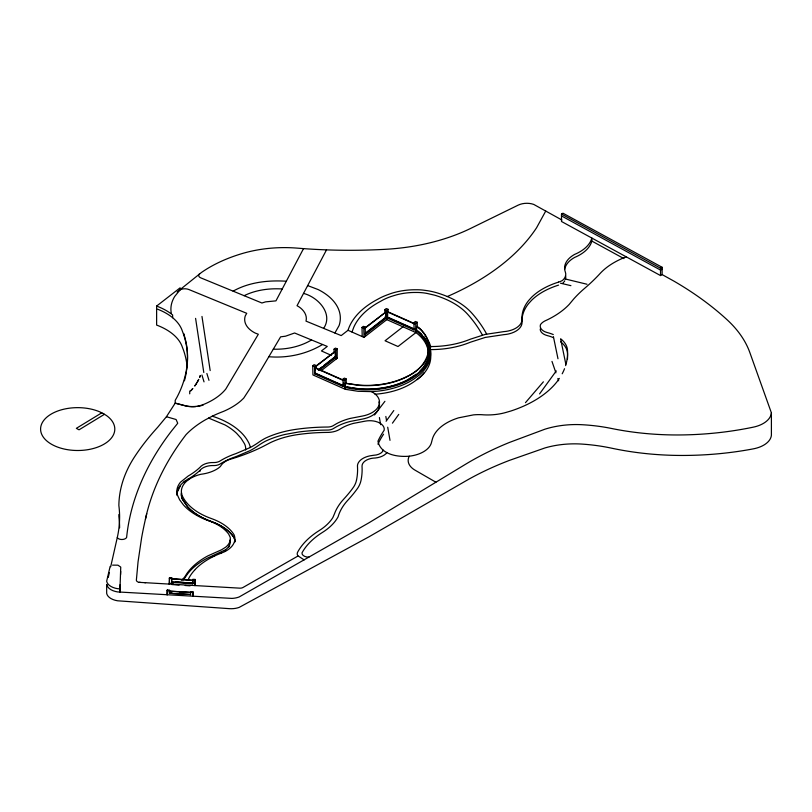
<?xml version="1.0" encoding="UTF-8"?>
<svg xmlns="http://www.w3.org/2000/svg" width="812" height="812" viewBox="0 0 812 812"><rect width="100%" height="100%" fill="white"/><g stroke="black" fill="none" stroke-linecap="round" stroke-linejoin="round"><path stroke-width="1.22" d="M119.882 592.11L120.186 584.528M120.582 574.612L120.704 571.415M176.843 495.147C176.569 487.951 182.355 482.237 188.242 479.009A77.587 45.888 -1.2 0 0 199.965 470.392A13.774 8.15 -1.2 0 1 204.36 467.204L205.527 466.748A13.774 8.15 -1.2 0 1 213.526 465.56A8.262 4.882 -1.2 0 0 220.61 463.662A66.148 39.128 -1.2 0 1 225.35 461.023L226.609 460.414A66.148 39.128 -1.2 0 1 235.998 456.608L250.329 450.528A91.421 54.069 -1.2 0 0 258.784 445.27A61.184 36.185 -1.2 0 1 262.093 443.108L262.672 442.763A61.184 36.185 -1.2 0 1 265.666 441.099L267.94 440.063A76.764 45.401 -1.2 0 1 285.032 434.44L298.786 431.974A139.552 82.54 -1.2 0 1 309.23 430.867L311.859 430.664A139.552 82.54 -1.2 0 1 322.415 430.147L328.292 430.045A7.744 4.578 -1.2 0 0 332.636 429L336.736 426.594A46.954 27.77 -1.2 0 1 350.084 421.469L362.548 419.053A23.751 14.048 -1.2 0 0 377.824 410.507A24.33 14.393 -1.2 0 0 378.849 401.92M428.117 356.823L428.32 354.864M429.091 354.032L429.304 344.379M356.498 480.176L356.509 480.136A145.896 86.285 -1.2 0 0 357.483 466.504L357.503 465.154A17.976 10.627 -1.2 0 1 369.957 455.847L373.479 455.299A10.343 6.12 -1.2 0 0 383.274 450.163M145.409 519.335C151.956 488.377 166.815 459.653 186.019 434.684A106.961 63.255 -1.2 0 1 205.466 419.774L212.277 416.18A106.961 63.255 -1.2 0 1 223.371 411.44A70.106 41.463 -1.2 0 0 240.91 400.813L243.701 398.164L250.086 388.38L280.607 336.848L285.55 336.188L294.604 333.001L327.266 346.43L321.45 350.957L331.266 355.321M245.488 449.97L245.528 449.777A25.893 15.316 -1.2 0 0 244.31 443.443L241.012 438.226L236.678 433.395A73.1 43.229 -1.2 0 0 225.015 424.94L208.593 418.058M169.332 584.082L169.495 577.657L171.758 577.809L171.586 582.305L192.688 583.787L192.799 583.27L192.85 580.225L171.758 578.743L192.799 580.489M169.332 584.366L169.495 577.657M167.302 589.928L167.13 594.79L167.302 589.928L169.556 590.08L169.393 593.278L190.546 594.506L169.393 593.278M171.586 582.305L171.758 577.809M169.444 591.166L190.597 592.384L169.444 591.166L169.444 593.014M192.688 583.787L192.85 579.301L195.113 579.453L194.941 585.564L195.113 579.453M190.485 594.76L190.658 591.572L192.911 591.725L192.911 595.45M192.748 596.272L192.911 591.725M192.748 594.364L192.911 593.582M110.686 566.766L117.293 537.493A259.414 153.427 -1.2 0 0 118.867 505.551A229.512 135.746 -1.2 0 1 134.711 456.618A423.275 250.35 -1.2 0 1 157.65 427.315L166.43 416.729L175.209 403.128L185.065 405.665A18.788 11.114 -1.2 0 0 203.193 404.609A64.077 37.9 -1.2 0 0 225.817 389.009L258.328 334.25L255.232 333.072A30.897 18.28 -1.2 0 1 245.265 315.909L246.736 313.32L188.861 289.519A7.206 4.263 -1.2 0 0 180.142 289.782L178.843 290.605M108.27 577.393L109.336 572.714M110.138 566.421L106.666 581.209A14.971 8.648 0 0 0 117.578 588.69L119.882 588.852L119.882 592.06L120.744 567.091L117.933 565.172L112.563 565.132M146.739 513.742L145.307 519.751A1073.718 635.045 -1.2 0 0 141.613 537.798L138.04 561.934L136.375 580.062A3.918 2.314 -1.2 0 0 138.862 582.275L140.446 582.407M176.975 492.772L180.487 485.617M427.65 357.097C430.543 346.846 424.087 336.483 415.896 330.738L416.505 330.271C414.607 317.39 433.04 344.968 430.289 347.972C432.288 358.691 425.437 368.729 417.124 374.789A60.778 35.941 -1.2 0 1 345.273 387.456L344.775 379.975L346.166 378.899L344.369 378.098L342.979 379.184L343.131 386.512L314.691 373.885L314.538 366.557L315.929 365.471L314.132 364.669L312.742 365.755L312.935 374.921L345.313 389.293L358.122 391.303L371.429 391.607A60.788 35.951 -1.2 0 0 417.165 376.616C426.706 369.947 433.882 357.442 429.193 345.81M429.264 352.378C426.879 363.756 416.83 371.196 407.319 376.606A59.865 35.403 -1.2 0 1 358.153 385.274L345.344 383.254L344.927 387.304M427.741 359.949L427.954 359.198M428.543 357.178L428.888 356.011M351.992 332.037L353.738 327.358A85.544 50.588 -1.2 0 1 380.666 301.282A45.147 26.705 -1.2 0 1 393.231 295.832L396.763 294.786A44.234 26.157 -1.2 0 1 415.815 292.462A33.241 19.661 -1.2 0 1 427.325 293.487L434.572 295.172A78.49 46.426 -1.2 0 1 467.661 314.295A216.134 127.829 -1.2 0 1 482.277 334.869L482.44 335.153M427.264 360.914L423.255 367.491L419.977 371.013M545.735 211.059L536.61 227.705A253.669 150.037 -1.2 0 1 447.3 296.532M303.536 248.614L275.958 300.866L265.615 301.861L261.911 302.998L200.747 277.846A4.943 2.923 -1.2 0 1 199.326 274.06L199.59 273.827M561.914 220.011L533.738 204.421A13.418 7.937 -1.2 0 0 518.157 205.152L470.858 228.314A153.468 90.771 -1.2 0 1 385.365 249.314A382.208 226.061 -1.2 0 1 326.515 249.873L297.04 305.708C302.561 308.57 307.738 314.538 306.012 321.126L341.192 335.589L348.023 330.281A90.091 53.287 -1.2 0 1 377.692 299.283A54.505 32.236 -1.2 0 1 387.385 294.827L391.1 293.477A48.781 28.856 -1.2 0 1 416.008 289.762A32.561 19.265 -1.2 0 1 424.534 290.3A48.781 28.856 -1.2 0 1 436.653 292.746A83.037 49.116 -1.2 0 1 471.67 312.965A220.702 130.539 -1.2 0 1 486.601 333.976L486.672 334.087M323.653 328.383C333.559 313.615 317.868 297.04 303.536 293.406M334.879 333.001L339.101 325.551A64.747 38.296 -1.2 0 0 318.223 289.59L307.667 285.57M559.336 378.372L558.027 380.392A105.58 62.443 -1.2 0 1 510.9 411.004L506.069 412.415A41.382 24.482 -1.2 0 1 483.85 414.851A32.967 19.498 -1.2 0 0 473.457 414.881L458.557 417.835A48.537 28.714 -1.2 0 0 432.157 439.901L431.345 442.997A26.908 15.915 -1.2 0 1 409.268 456.192C397.778 457.227 380.554 454.71 377.956 441.18A154.138 91.167 -1.2 0 1 384.177 430.258A14.839 8.78 -1.2 0 0 377.885 422.149L375.57 421.408A14.839 8.78 -1.2 0 0 365.167 421.144L353.545 423.367A37.859 22.391 -1.2 0 0 341.446 428.259L339.264 429.599A16.849 9.967 -1.2 0 1 328.83 432.39L325.074 432.441A130.448 77.15 -1.2 0 0 312.742 432.979L310.285 433.172A130.103 76.947 -1.2 0 0 298.156 434.532A67.731 40.062 -1.2 0 0 270.447 442.611L263.504 446.255A157.163 92.954 -1.2 0 1 232.273 458.658A19.935 11.794 -1.2 0 0 221.057 465.449L220.529 466.25A19.112 11.307 -1.2 0 1 218.59 467.986L217.677 468.625A30.541 18.067 -1.2 0 1 200.838 474.289A30.572 18.087 -1.2 0 0 182.538 496.345A66.34 39.24 -1.2 0 0 211.394 518.553L214.165 519.609A54.851 32.439 -1.2 0 1 234.049 534.753A28.014 16.575 -1.2 0 1 224.366 551.856L217.799 554.535A75.343 44.558 -1.2 0 0 194.687 570.004L194.707 570.014A75.313 44.548 -1.2 0 0 189.429 577.139A28.613 16.92 -1.2 0 0 188.13 580.438M386.096 421.266L393.79 410.547M392.44 423.164L398.743 414.404M539.564 393.911L556.271 370.911M374.525 414.942L384.918 401.301M525.466 402.661L543.38 381.823M375.022 394.246C393.038 392.876 412.009 386.928 424.006 372.708M177.158 291.985L201.477 272.456A125.444 74.196 -1.2 0 1 241.956 253.618A93.207 55.125 -1.2 0 1 297.293 248.137L304.571 248.695A382.178 226.04 -1.2 0 0 326.515 249.873M187.267 364.476A242.392 143.359 -1.2 0 0 187.501 359.797A208.451 123.282 -1.2 0 0 183.624 334.514L181.797 329.55A58.809 34.784 -1.2 0 0 156.625 308.824L156.625 306.063L180.132 287.813L180.142 289.782L174.773 296.35A61.793 36.54 -1.2 0 0 171.251 312.985M334.128 352.844L334.047 349.18L335.437 348.094L337.234 348.896L335.843 349.972L336.036 359.137M337.183 358.244L337.234 348.896M362.213 336.574L362.01 327.419L363.4 326.333L365.197 327.135L365.4 336.29M384.888 313.341L384.807 309.676L386.289 308.53L388.085 309.331L388.136 311.767M348.023 330.281L364.009 337.376L363.806 328.21L365.197 327.135M364.009 337.376L386.806 319.634L386.603 310.478L388.085 309.331M315.888 366.05L335.163 351.494L335.285 356.986L318.355 370.16M365.136 327.733L385.923 311.991L386.045 317.482L364.639 334.138L365.359 334.463L387.365 317.34L387.527 311.625L414.861 323.765M315.249 366.983L335.163 351.494M364.517 328.647L385.923 311.991M314.691 373.885L315.411 367.734L342.715 379.854M319.989 368.445L321.978 366.902M323.968 365.349L334.92 356.823M365.258 333.224L384.715 318.081M319.075 370.475L335.995 357.3L335.285 356.986M321.105 370.759L337.427 358.051M402.975 326.81L385.05 340.766L398.012 346.521L415.937 332.575L415.734 323.409L417.216 322.262L415.419 321.461L413.937 322.618L414.1 329.936L386.045 317.482M345.344 383.254L358.234 385.01A59.408 35.139 -1.2 0 0 407.025 376.403C427.822 368.262 438.845 340.279 416.424 326.607M414.1 329.936L414.699 329.479L387.365 317.34M343.131 386.512L343.618 382.777M224.345 551.155L225.655 550.231M416.099 374.261L407.106 380.067A59.408 35.139 -1.2 0 1 384.208 387.578M101.774 412.831L76.348 428.34L79.038 429.812L104.464 414.303M660.521 275.562L662.125 274.588L662.125 267.28L562.97 213.211L561.498 214.053L561.498 221.483L660.521 275.562L660.521 268.214L662.125 267.28M417.165 379.64L417.226 379.6A61.133 36.154 -1.2 0 0 430.39 352.784M662.125 269.137L660.521 270.071L561.498 215.911M298.014 555.997L243.052 587.452A4.131 2.446 -1.2 0 1 239.713 588.152L139.238 582.346M233.105 291.153C249.142 282.14 268.214 280.069 286.321 281.226M244.128 295.69C255.831 289.925 269.29 288.169 282.241 288.97M273.299 349.19C286.504 349.586 300.125 346.775 311.544 339.964M322.557 344.491C306.611 354.154 287.357 358.336 268.833 356.722M371.429 391.607A24.33 14.393 -1.2 0 1 377.824 407.492A23.751 14.048 -1.2 0 1 362.548 416.028L350.084 418.444A46.954 27.77 -1.2 0 0 336.736 423.57L333.082 425.742A7.744 4.578 -1.2 0 1 328.292 427.021L327.642 427.041A139.258 82.357 -1.2 0 0 311.859 427.64L309.23 427.843A139.552 82.54 -1.2 0 0 298.786 428.959L296.218 429.304A76.714 45.37 -1.2 0 0 267.94 437.049L265.666 438.074A61.184 36.185 -1.2 0 0 262.672 439.739L262.093 440.084A61.184 36.185 -1.2 0 0 258.784 442.246A91.421 54.069 -1.2 0 1 250.329 447.503L235.998 453.583A66.148 39.128 -1.2 0 0 226.609 457.389L225.35 458.009A66.148 39.128 -1.2 0 0 220.61 460.648A8.262 4.882 -1.2 0 1 213.526 462.546A13.774 8.15 -1.2 0 0 199.965 467.367A77.587 45.888 -1.2 0 1 188.242 475.984L180.487 482.186A35.129 20.777 -1.2 0 0 177.239 494.66L179.625 499.796L183.421 504.902A70.827 41.889 -1.2 0 0 208.877 520.837L211.536 521.842A50.314 29.76 -1.2 0 1 228.649 534.063L230.172 537.189A23.457 13.875 -1.2 0 1 225.645 547.207L221.524 549.785L207.963 555.834A79.87 47.238 -1.2 0 0 186.75 573.749L185.177 576.246A22.066 13.053 -1.2 0 1 181.36 580.144M212.419 556.656L215.119 555.438M220.001 553.459L221.524 552.81M429.396 346.511L431.365 346.541A67.213 39.747 -1.2 0 0 470.27 339.223L485.251 334.402L503.775 331.631A20.28 11.987 -1.2 0 0 521.994 318.558A66.584 39.382 -1.2 0 1 528.561 300.613L531.525 297.334A66.584 39.382 -1.2 0 1 558.565 282.109M429.477 346.511L431.365 346.541M145.561 582.712L144.668 582.651M169.495 583.26L173.088 583.473M169.332 578.438L171.586 578.591M192.688 580.072L194.941 580.235M175.473 581.788L184.162 582.397M186.648 582.569L192.85 583.006M171.697 581.778L192.799 583.27M171.768 584.538L179.087 585.056M185.187 585.482L190.069 585.828M167.13 590.71L169.393 590.862M190.485 592.354L192.748 592.506M179.482 593.196L183.207 593.46M169.495 592.76L171.982 592.933M179.432 593.46L183.157 593.714M346.957 386.888L350.652 387.466M352.834 387.811L358.315 388.674A59.408 35.139 -1.2 0 0 374.87 388.755M345.425 386.918L358.234 388.938A59.865 35.403 -1.2 0 0 407.401 380.27C419.53 374.068 433.121 361.452 428.919 346.389M560.473 283.195L570.917 285.662M564.888 278.892L587.015 284.251M166.43 416.729L176.082 419.51L177.737 423.255L171.565 430.949A499.674 295.527 -1.2 0 0 126.611 537.483A4.892 2.893 -1.2 0 1 121.871 539.503A4.892 2.893 -1.2 0 1 117.293 537.493M384.807 309.676L386.603 310.478M413.937 322.618L415.734 323.409M387.243 311.838L414.577 323.978M414.973 329.256L387.649 317.116L387.527 311.625M384.969 317.005L385.69 317.33L385.568 311.828M386.806 319.634L415.937 332.575C422.453 337.335 428.036 344.552 428.33 352.905M362.01 327.419L363.806 328.21M334.047 349.18L335.843 349.972M312.742 365.755L314.538 366.557M342.979 379.184L344.775 379.975M315.127 367.958L343.567 380.574M315.533 373.236L343.963 385.862M315.249 373.449L343.689 386.076M561.498 214.053L660.521 268.214M662.125 274.588L673.96 281.145A389.973 230.649 -1.2 0 1 727.156 319.816A169.779 100.414 -1.2 0 1 749.831 352.53L771.4 412.872L771.4 435.171A26.38 15.235 0 0 1 752.917 448.934A227.715 131.473 0 0 1 681.633 455.451A203.67 117.588 0 0 1 611.436 448.143A126.723 73.161 0 0 0 583.321 444.184A65.336 37.717 0 0 0 544.994 447.93L509.408 460.394A283.581 163.719 0 0 0 465.317 481.191L369.074 536.752L239.154 607.406A15.022 8.678 0 0 1 229.37 608.655L117.578 600.789A14.971 8.648 0 0 1 106.666 593.308L106.666 584.417C107.844 589.207 113.172 591.187 117.578 591.928L231.917 598.403A15.032 8.891 -1.2 0 0 239.154 596.962L369.074 522.715L465.317 464.403A283.753 167.82 -1.2 0 1 509.408 442.459L544.994 429.172A65.356 38.651 -1.2 0 1 583.321 424.788A126.723 74.948 -1.2 0 1 611.436 428.452A203.67 120.46 -1.2 0 0 681.633 434.938A227.786 134.721 -1.2 0 0 752.917 427.234A26.4 15.611 -1.2 0 0 771.4 412.872M558.565 282.099A17.103 10.12 -1.2 0 0 562.493 280.434A17.986 10.637 -1.2 0 0 565.325 271.979A30.897 18.28 -1.2 0 1 574.622 254.4A40.58 24.005 -1.2 0 0 591.846 238.048L591.846 241.073L623.961 258.622M435.912 482.216L415.622 470.503A23.568 13.936 -1.2 0 1 409.268 456.192M304.104 559.894L297.842 555.763A9.216 5.451 -1.2 0 1 297.669 552.13L298.207 551.135A92.507 54.708 -1.2 0 1 316.68 532.215L321.126 529.312A62.839 37.169 -1.2 0 0 332.849 517.609L334.483 513.793A91.543 54.15 -1.2 0 1 341.781 501.359L343.821 499.025A216.408 127.991 -1.2 0 0 352.063 489.159L353.656 486.946A48.355 28.603 -1.2 0 0 356.509 480.136M416.627 329.905L416.708 326.373M418.16 331.164L421.864 334.524M416.505 330.271C423.468 335.346 429.274 343.1 429.284 352.043M423.834 336.615L424.859 338.076M425.427 338.878L426.818 341.111M181.502 493.016A30.562 17.651 0 0 0 182.538 499.461L187.46 506.637A66.34 39.23 -1.2 0 0 211.394 521.578A54.871 31.678 0 0 1 234.049 537.656A28.004 16.169 0 0 1 234.881 541.726M181.502 492.772A30.572 18.087 -1.2 0 0 182.538 499.36L187.46 506.617A66.351 38.306 0 0 0 211.394 521.537L214.165 522.634A54.851 32.439 -1.2 0 1 234.049 537.777A28.014 16.575 -1.2 0 1 234.881 541.919M428.32 342.248L429.152 343.973M427.051 341.598L427.447 342.41M551.977 361.401L555.895 372.799M557.854 378.504L558.636 380.777M206.867 373.479L208.988 380.341M201.914 375.012L204.025 381.873M560.747 339.517L565.812 364.07M553.419 336.655L557.986 358.762M385.842 416.454L386.461 420.037M387.71 427.203L390.004 440.348M379.397 417.541L380.645 424.706M201.975 316.447L210.176 370.566M195.59 318.375L203.792 372.495M417.216 322.262L417.317 327.145M346.166 378.899L346.267 383.782M345.273 387.456L345.313 389.293M315.929 365.471L315.98 367.917M315.411 367.734L315.462 369.937M626.184 256.805L626.184 256.856A74.978 44.345 -1.2 0 0 600.109 273.482A254.897 150.758 -1.2 0 1 584.802 288.189A170.956 101.104 -1.2 0 0 573.8 298.877L569.131 304.48A88.346 52.252 -1.2 0 1 546.872 320.04L545.755 320.537A15.55 9.196 -1.2 0 0 540.467 324.668A12.19 7.206 -1.2 0 0 547.318 332.575A34.642 20.483 -1.2 0 1 553.276 334.554M431.365 349.566L431.365 349.586A67.213 39.747 -1.2 0 0 470.27 342.248L485.251 337.427L503.775 334.656A20.28 11.987 -1.2 0 0 521.994 321.582A66.584 39.382 -1.2 0 1 528.561 303.637L531.525 300.359A66.584 39.382 -1.2 0 1 558.565 285.124M199.965 470.392L199.965 471.437M189.724 391.008L189.724 393.84M188.242 479.009L188.242 479.669A77.546 44.772 0 0 0 189.348 479.05M185.237 480.887L185.237 481.465M183.948 481.922L183.948 482.46M183.624 334.514L183.624 333.509A208.43 120.338 0 0 1 187.501 358.234A242.321 139.897 0 0 1 176.833 397.504L175.209 400.346L175.209 403.168L185.065 405.787A18.777 10.84 0 0 0 195.865 406.639M172.631 317.715L172.631 314.954A58.829 33.962 0 0 0 156.625 306.063M156.625 309.778L156.625 325.074A58.829 33.962 0 0 1 181.797 345.648L183.624 350.51A208.43 120.338 0 0 1 187.014 365.298M308.925 557.144A6.892 4.07 -1.2 0 1 301.993 552.891L302.511 551.947A87.96 52.019 -1.2 0 1 322.455 532.408A67.386 39.859 -1.2 0 0 338.117 516.757A86.996 51.45 -1.2 0 1 347.8 500.263A220.631 130.488 -1.2 0 0 357.148 488.925A38.803 22.949 -1.2 0 0 358.397 487.048A52.902 31.292 -1.2 0 0 360.589 482.084L361.015 480.399A150.22 88.843 -1.2 0 0 362.03 466.372A13.368 7.907 -1.2 0 1 373.033 458.151L375.337 457.998A15.103 8.932 -1.2 0 0 386.969 452.548M567.446 359.32A116.451 68.868 -1.2 0 0 567.476 353.058A34.642 20.483 -1.2 0 0 560.615 341.771M553.276 337.579A34.642 20.483 -1.2 0 0 547.318 335.6A12.19 7.206 -1.2 0 1 540.213 329.063M187.176 365.644A242.392 143.359 -1.2 0 1 186.618 370.313M186.445 371.47A242.392 143.359 -1.2 0 1 184.436 380.767M119.597 527.861A259.363 149.743 0 0 0 118.867 516.523A229.431 132.457 0 0 1 118.917 514.493M250.329 447.503A47.197 27.923 -1.2 0 0 248.624 442.53L247.041 439.769A77.647 45.929 -1.2 0 0 240.555 431.933L237.835 429.518A77.647 45.919 -1.2 0 0 228.172 422.961L224.488 421.032A77.647 45.919 -1.2 0 0 212.277 416.18M560.615 338.746A34.642 20.483 -1.2 0 1 567.476 350.033A116.451 68.868 -1.2 0 1 565.609 365.644M564.523 368.719A116.451 68.868 -1.2 0 1 562.198 373.784M377.956 444.205A154.138 91.167 -1.2 0 1 383.568 434.176M188.648 579.981A28.603 16.514 0 0 1 188.871 579.453M182.883 580.062A22.056 12.728 0 0 0 185.177 577.474L186.75 575.058A79.83 46.091 0 0 1 207.963 557.874L225.655 549.704A23.457 13.54 0 0 0 230.172 539.99M194.535 475.751A77.546 44.772 0 0 1 193.54 476.441M565.558 275.715A17.986 10.637 -1.2 0 1 565.406 279.379M564.756 280.81A17.986 10.637 -1.2 0 1 564.299 281.5M563.772 282.18A17.986 10.637 -1.2 0 1 562.493 283.459M564.736 269.3A30.897 18.28 -1.2 0 1 574.622 257.424A40.58 24.005 -1.2 0 0 591.846 241.073M229.532 545.451A23.457 13.875 -1.2 0 1 228.578 547.136M230.172 540.213A23.457 13.875 -1.2 0 1 230.334 541.969M383.061 387.771A59.408 35.139 -1.2 0 1 377.235 388.542M190.647 391.029A12.616 7.278 0 0 1 191.175 390.379A97.125 56.079 0 0 0 192.718 388.572A97.125 56.079 0 0 1 191.175 390.379M200.351 375.509A97.125 56.079 0 0 1 199.6 377.438A97.125 56.079 0 0 0 200.351 375.469M196.677 383.132A97.125 56.079 0 0 1 194.819 385.903M203.193 405.005A18.777 10.84 0 0 1 197.417 406.457M196.677 383.091A97.125 56.079 0 0 1 194.819 385.862M103.205 413.511L99.47 411.725A37.108 21.427 0 0 0 41.26 425.011A37.108 21.427 0 0 0 86.711 449.858A37.108 21.427 0 0 0 106.504 415.571L103.205 413.511M197.235 382.198A97.125 56.079 0 0 0 198.747 379.356A97.125 56.079 0 0 1 197.235 382.158"/></g></svg>
